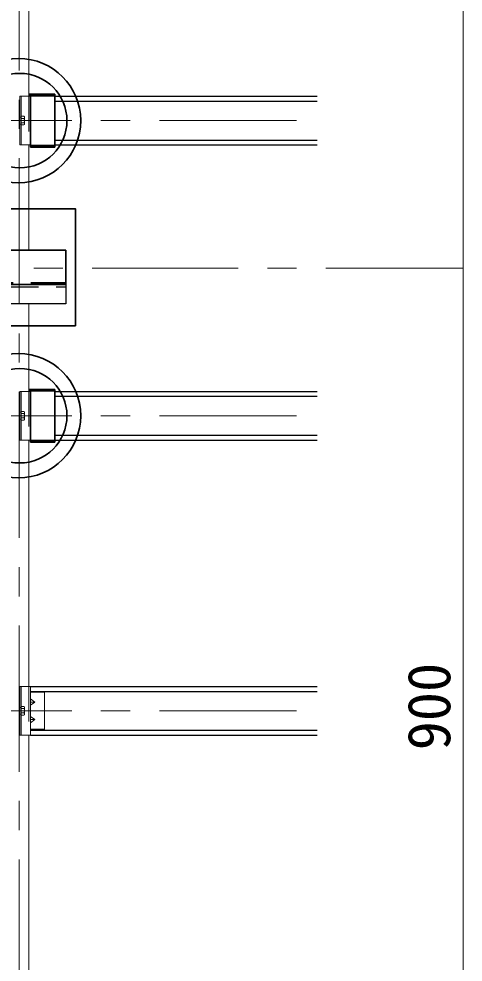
# Model space of a CAD drawing. Units: millimetres at full size, sheet at 1:30; details may follow other scales. Extents: x -5796 to 5910, y -4184 to 4114.
# Drawn here: x 1033 to 1489, y 1211 to 2179 of the extents above; entities that cross this region are included whole.
import ezdxf
from ezdxf.enums import TextEntityAlignment as Align

# ---------------------------------------------------------------- set-up
doc = ezdxf.new("R2010")
doc.units = ezdxf.units.MM
doc.header["$LTSCALE"] = 30
doc.linetypes.add('CHAIN1', pattern=[8, 5, -1, 1, -1])
doc.linetypes.add('DASHED1', pattern=[1.8, 1.2, -0.6])
for name, color, linetype, lineweight in [('4-0_中心線', 4, 'CHAIN1', 9), ('4-2_野縁受け', 3, 'Continuous', 18), ('4-3_野縁', 2, 'Continuous', 25), ('4-4_斜め部材', 6, 'Continuous', 35), ('4-5_寸法', 4, 'Continuous', 9), ('4-7_金具', 6, 'Continuous', 35), ('4-A_クリップ', 7, 'Continuous', 18), ('4-B_ビス', 3, 'Continuous', 18)]:
    doc.layers.add(name, color=color, linetype=linetype, lineweight=lineweight)
doc.styles.add('ＭＳ ゴシック', font='')
doc.styles.get('ＭＳ ゴシック').set_extended_font_data('MS Gothic')

msp = doc.modelspace()

# ---------------------------------------------------------------- linework, layer by layer
at = {"layer": '4-0_中心線'}
for p, q in [((1033.2, 686.31), (1033.2, 3310.31)), ((-1222.8, 2074.81), (1318.2, 2074.81)), ((-1051.8, 1923.31), (1489.2, 1923.31)), ((-1222.8, 1771.81), (1318.2, 1771.81)), ((-1222.8, 1468.81), (1318.2, 1468.81))]:
    msp.add_line(p, q, dxfattribs=at)
at = {"layer": '4-2_野縁受け'}
for p, q in [((1043.2, 2099.81), (1043.2, 2352.81)), ((1043.2, 1941.71), (1043.2, 2049.81)), ((1043.2, 1796.81), (1043.2, 1886.71)), ((1043.2, 1493.81), (1043.2, 1746.81)), ((1043.2, 1190.81), (1043.2, 1443.81))]:
    msp.add_line(p, q, dxfattribs=at)
at = {"layer": '4-3_野縁'}
for p, q in [((1069.7, 2099.81), (1339.2, 2099.81)), ((1069.7, 2094.81), (1339.2, 2094.81)), ((1069.7, 2054.81), (1339.2, 2054.81)), ((1069.7, 2049.81), (1339.2, 2049.81)), ((1069.7, 1796.81), (1339.2, 1796.81)), ((1069.7, 1791.81), (1339.2, 1791.81)), ((1069.7, 1751.81), (1339.2, 1751.81)), ((1069.7, 1746.81), (1339.2, 1746.81)), ((1044.8, 1493.81), (1339.2, 1493.81)), ((1044.8, 1488.81), (1339.2, 1488.81)), ((1044.8, 1448.81), (1339.2, 1448.81)), ((1044.8, 1443.81), (1339.2, 1443.81))]:
    msp.add_line(p, q, dxfattribs=at)
at = {"layer": '4-4_斜め部材', "color": 2, "lineweight": 25}
for p, q in [((-818.8, 1906.71), (1081.2, 1906.71)), ((1081.2, 1906.71), (1081.2, 1886.71))]:
    msp.add_line(p, q, dxfattribs=at)
at = {"layer": '4-4_斜め部材', "color": 2, "linetype": 'DASHED1', "lineweight": 25}
msp.add_line((-818.8, 1904.11), (1081.2, 1904.11), dxfattribs=at)
at = {"layer": '4-4_斜め部材', "color": 2, "lineweight": 25}
msp.add_lwpolyline([(1081.2, 1886.71), (-818.8, 1886.71), (-818.8, 1906.71)], dxfattribs=at)
at = {"layer": '4-5_寸法'}
for p, q in [((1489.2, 1923.31), (1489.2, 2823.31)), ((1489.2, 543.31), (1489.2, 1923.31))]:
    msp.add_line(p, q, dxfattribs=at)
at = {"layer": '4-7_金具'}
for p, q in [((1069.7, 2101.86), (1043.2, 2101.86)), ((1044.7, 2047.73), (1044.7, 2101.86)), ((1069.7, 2047.73), (1069.7, 2101.86)), ((1044.7, 2100.26), (1043.2, 2100.26)), ((1069.7, 2047.73), (1044.7, 2047.73)), ((1081.2, 1941.71), (1013.2, 1941.71)), ((1081.2, 1941.71), (1081.2, 1906.71)), ((1081.2, 1906.71), (981.2, 1906.71)), ((1069.7, 1798.86), (1043.2, 1798.86)), ((1044.7, 1797.26), (1043.2, 1797.26)), ((1044.7, 1744.73), (1044.7, 1798.86)), ((1069.7, 1744.73), (1069.7, 1798.86)), ((1069.7, 1744.73), (1044.7, 1744.73))]:
    msp.add_line(p, q, dxfattribs=at)
at = {"layer": '4-7_金具', "linetype": 'DASHED1'}
for p, q in [((1069.7, 2100.26), (1044.7, 2100.26)), ((1069.7, 2049.33), (1044.7, 2049.33)), ((1081.2, 1908.31), (981.2, 1908.31)), ((1069.7, 1797.26), (1044.7, 1797.26)), ((1069.7, 1746.33), (1044.7, 1746.33))]:
    msp.add_line(p, q, dxfattribs=at)
at = {"layer": '4-7_金具'}
msp.add_lwpolyline([(1091.2, 1864.21), (1091.2, 1984.21), (971.2, 1984.21), (971.2, 1864.21)], close=True, dxfattribs=at)
for centre, radius in [((1032.66, 2074.81), 63.79), ((1033.75, 2074.81), 48.52), ((1032.66, 1771.81), 63.79), ((1033.75, 1771.81), 48.52)]:
    msp.add_circle(centre, radius, dxfattribs=at)
at = {"layer": '4-A_クリップ'}
for p, q in [((1044.7, 2099.81), (1033.8, 2099.81)), ((1033.8, 2099.81), (1033.8, 2049.81)), ((1035.4, 2099.81), (1035.4, 2077.21)), ((1035.4, 2049.81), (1035.4, 2072.71)), ((1044.7, 2049.81), (1033.8, 2049.81)), ((1044.7, 1796.81), (1033.8, 1796.81)), ((1033.8, 1796.81), (1033.8, 1746.81)), ((1035.4, 1796.81), (1035.4, 1774.21)), ((1035.4, 1746.81), (1035.4, 1769.71)), ((1044.7, 1746.81), (1033.8, 1746.81)), ((1044.8, 1493.81), (1033.8, 1493.81)), ((1033.8, 1493.81), (1033.8, 1443.81)), ((1035.4, 1493.81), (1035.4, 1466.71)), ((1044.8, 1493.81), (1044.8, 1468.81)), ((1045.8, 1487.81), (1044.8, 1487.81)), ((1045.8, 1488.81), (1045.8, 1487.81)), ((1059.2, 1487.81), (1045.8, 1487.81)), ((1059.2, 1488.81), (1059.2, 1468.81)), ((1049.28, 1477.81), (1044.8, 1481.06)), ((1049.28, 1477.81), (1044.8, 1474.56)), ((1049.28, 1477.81), (1044.8, 1477.81)), ((1035.4, 1443.81), (1035.4, 1466.71)), ((1044.8, 1443.81), (1044.8, 1468.81)), ((1049.28, 1459.81), (1044.8, 1463.06)), ((1059.2, 1448.81), (1059.2, 1468.81)), ((1049.28, 1459.81), (1044.8, 1456.56)), ((1049.28, 1459.81), (1044.8, 1459.81)), ((1044.8, 1443.81), (1033.8, 1443.81)), ((1045.8, 1449.81), (1044.8, 1449.81)), ((1059.2, 1449.81), (1045.8, 1449.81)), ((1045.8, 1448.81), (1045.8, 1449.81))]:
    msp.add_line(p, q, dxfattribs=at)
at = {"layer": '4-A_クリップ', "linetype": 'DASHED1'}
for p, q in [((1043.2, 2099.81), (1043.2, 2049.81)), ((1035.4, 2078.31), (1033.8, 2078.31)), ((1035.4, 2071.31), (1033.8, 2071.31)), ((1043.2, 1796.81), (1043.2, 1746.81)), ((1035.4, 1775.31), (1033.8, 1775.31)), ((1035.4, 1768.31), (1033.8, 1768.31)), ((1043.2, 1493.81), (1043.2, 1443.81)), ((1035.4, 1472.31), (1033.8, 1472.31)), ((1035.4, 1465.31), (1033.8, 1465.31))]:
    msp.add_line(p, q, dxfattribs=at)
at = {"layer": '4-B_ビス'}
for p, q in [((1035.4, 2079.24), (1038.12, 2079.24)), ((1035.4, 2077.21), (1035.4, 2072.41)), ((1038.12, 2077.03), (1035.4, 2077.03)), ((1038.76, 2071.48), (1038.76, 2078.14)), ((1038.12, 2072.59), (1035.4, 2072.59)), ((1038.12, 2070.38), (1035.4, 2070.38)), ((1035.4, 1776.24), (1038.12, 1776.24)), ((1035.4, 1774.21), (1035.4, 1769.41)), ((1038.12, 1774.03), (1035.4, 1774.03)), ((1038.76, 1768.48), (1038.76, 1775.14)), ((1038.12, 1769.59), (1035.4, 1769.59)), ((1038.12, 1767.38), (1035.4, 1767.38)), ((1035.4, 1471.21), (1035.4, 1466.41)), ((1038.12, 1471.03), (1035.4, 1471.03)), ((1038.12, 1466.59), (1035.4, 1466.59)), ((1038.76, 1465.48), (1038.76, 1472.14))]:
    msp.add_line(p, q, dxfattribs=at)
msp.add_lwpolyline([(1038.12, 1464.38), (1035.4, 1464.38), (1035.4, 1473.24), (1038.12, 1473.24)], dxfattribs=at)
for centre, radius, start, end in [((1037.48, 2078.14), 1.28, 299.99998, 59.99998), ((1034.6, 2074.81), 4.16, 327.79576, 32.20422), ((1037.48, 2071.48), 1.28, 299.99998, 60), ((1037.48, 1775.14), 1.28, 299.99998, 59.99998), ((1034.6, 1771.81), 4.16, 327.79576, 32.20422), ((1037.48, 1768.48), 1.28, 299.99998, 60), ((1037.48, 1472.14), 1.28, 299.99998, 59.99998), ((1034.6, 1468.81), 4.16, 327.79576, 32.20422), ((1037.48, 1465.48), 1.28, 299.99998, 60)]:
    msp.add_arc(centre, radius, start, end, dxfattribs=at)

# ---------------------------------------------------------------- texts
at = {"layer": '4-5_寸法', "style": 'ＭＳ ゴシック'}
msp.add_text('900', height=43.99, rotation=90, dxfattribs=at).set_placement((1489.2, 1428.31), align=Align.BOTTOM_LEFT)

doc.saveas('drawing.dxf')
